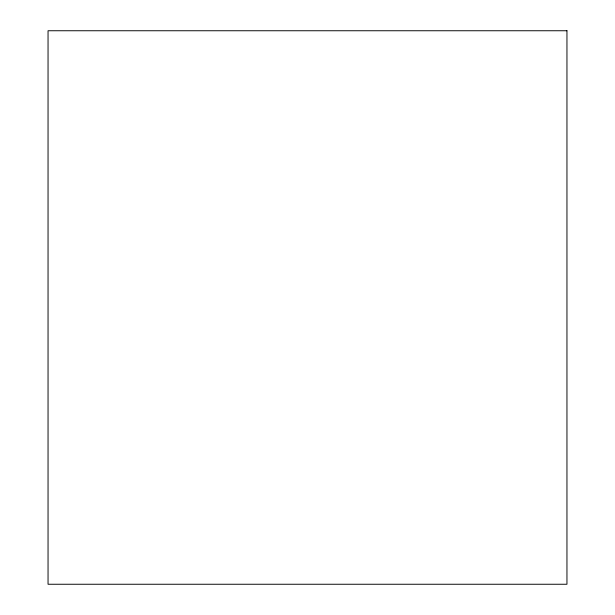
<?xml version="1.0" encoding="UTF-8"?>
<svg xmlns="http://www.w3.org/2000/svg" width="615" height="615" viewBox="0 0 615 615"><rect width="100%" height="100%" fill="white"/><g stroke="black" fill="none" stroke-linecap="round" stroke-linejoin="round"><path stroke-width="0.92" d="M566.953 30.75L48.047 30.75L48.047 584.25L566.953 584.25L566.953 30.75"/></g></svg>
